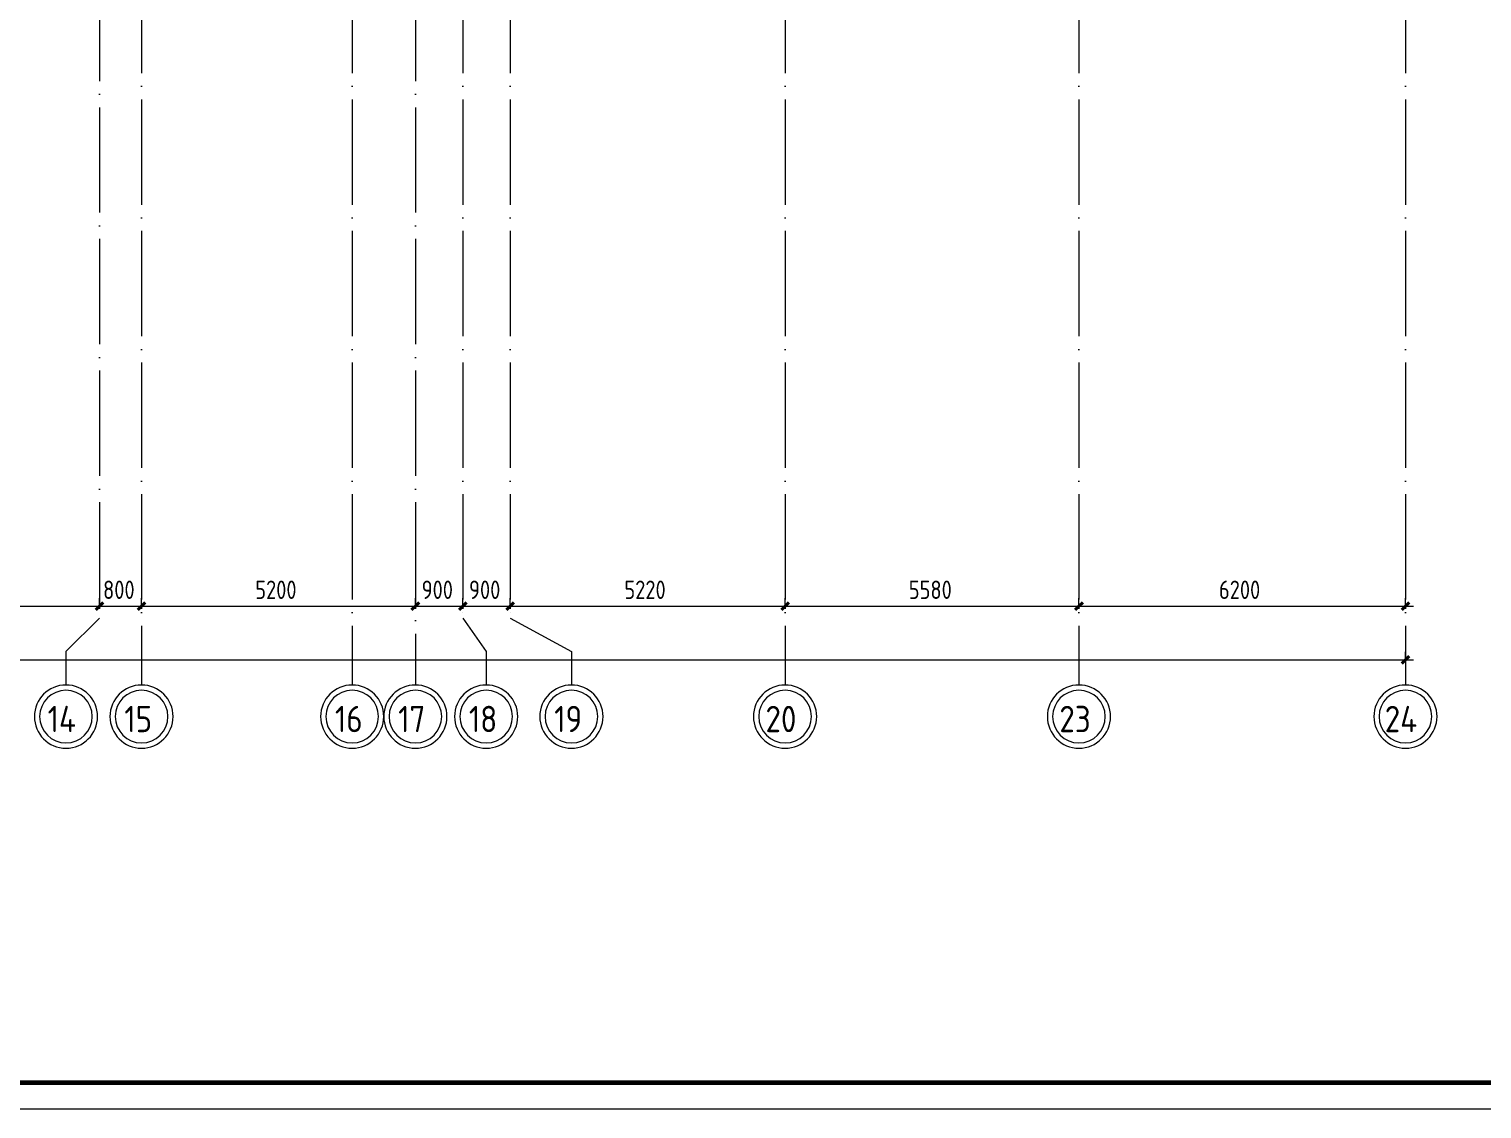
# Model space of a CAD drawing. Header units: millimetres. Extents: x -259793 to 503324, y -44556 to 93494.
# Drawn here: x 142150 to 169738, y -41916 to -21400 of the extents above; entities that cross this region are included whole.
import ezdxf

# ---------------------------------------------------------------- set-up
doc = ezdxf.new("R2010")
doc.units = ezdxf.units.MM
doc.linetypes.add('ADSK_Линия сетки', pattern=[25, 20, -2.5, 0, -2.5])
for name, color, linetype, lineweight in [('Оси', 252, 'Continuous', 9), ('ОФ_рамка', 8, 'Continuous', 60), ('Размеры', 7, 'Continuous', 9)]:
    doc.layers.add(name, color=color, linetype=linetype, lineweight=lineweight)
doc.styles.add('GOST Common_1', font='', dxfattribs={"height": 250})
doc.styles.add('GOST Common_3', font='', dxfattribs={"height": 3.5})
doc.styles.get('GOST Common_1').set_extended_font_data('GOST type B')
doc.styles.get('GOST Common_3').set_extended_font_data('GOST 2.304 type A')

# ---------------------------------------------------------------- blocks, each defined once
blk = doc.blocks.new('А0')
at = {"layer": 'ОФ_рамка', "color": 0, "linetype": 'Continuous', "ltscale": 100}
blk.add_lwpolyline([(224168, -393217), (340568, -393217)], dxfattribs=at)
at = {"layer": 'ОФ_рамка', "color": 0, "linetype": 'Continuous', "lineweight": 5, "ltscale": 100}
blk.add_lwpolyline([(222168, -393717), (341068, -393717)], dxfattribs=at)
blk = doc.blocks.new('2 этаж')
at = {"layer": 'Оси', "color": 251, "linetype": 'ADSK_Линия сетки', "ltscale": 100, "true_color": 0x636466}
for p, q in [((143476, 33711), (143476, -30995)), ((149476, 33711), (149476, -32265)), ((144276, -1139), (144276, -32265)), ((148276, -1139), (148276, -32265)), ((150376, -1139), (150376, -30995)), ((151276, -1139), (151276, -30995)), ((156496, -1139), (156496, -32265)), ((162076, -1139), (162076, -32265)), ((168276, -1139), (168276, -32265))]:
    blk.add_line(p, q, dxfattribs=at)
at = {"layer": 'Оси', "color": 251, "ltscale": 100, "true_color": 0x636466}
for p, q in [((143476, -30995), (142841, -31630)), ((150376, -30995), (150820, -31630)), ((151276, -30995), (152439, -31630)), ((142841, -31630), (142841, -32265)), ((150820, -31630), (150820, -32265)), ((152439, -31630), (152439, -32265))]:
    blk.add_line(p, q, dxfattribs=at)
at = {"layer": 'Оси', "color": 251, "lineweight": 20, "true_color": 0x636466}
for centre, radius, start, end in [((142841, -32865), 600, 0, 180), ((144276, -32865), 600, 0, 180), ((148276, -32865), 600, 0, 180), ((149476, -32865), 600, 0, 180), ((150820, -32865), 600, 0, 180), ((152439, -32865), 600, 0, 180), ((156496, -32865), 600, 0, 180), ((162076, -32865), 600, 0, 180), ((168276, -32865), 600, 0, 180), ((142841, -32865), 500, 0, 180), ((144276, -32865), 500, 0, 180), ((148276, -32865), 500, 0, 180), ((149476, -32865), 500, 0, 180), ((150820, -32865), 500, 0, 180), ((152439, -32865), 500, 0, 180), ((156496, -32865), 500, 0, 180), ((162076, -32865), 500, 0, 180), ((168276, -32865), 500, 0, 180), ((142841, -32865), 600, 180, 0), ((142841, -32865), 500, 180, 0), ((144276, -32865), 600, 180, 0), ((144276, -32865), 500, 180, 0), ((148276, -32865), 600, 180, 0), ((148276, -32865), 500, 180, 0), ((149476, -32865), 600, 180, 0), ((149476, -32865), 500, 180, 0), ((150820, -32865), 600, 180, 0), ((150820, -32865), 500, 180, 0), ((152439, -32865), 600, 180, 0), ((152439, -32865), 500, 180, 0), ((156496, -32865), 600, 180, 0), ((156496, -32865), 500, 180, 0), ((162076, -32865), 600, 180, 0), ((162076, -32865), 500, 180, 0), ((168276, -32865), 600, 180, 0), ((168276, -32865), 500, 180, 0)]:
    blk.add_arc(centre, radius, start, end, dxfattribs=at)
at = {"layer": 'Размеры', "color": 251, "lineweight": 20, "true_color": 0x636466}
for p, q in [((143476, -30768), (143476, -30618)), ((143476, -30768), (143476, -30618)), ((144276, -30768), (144276, -30618)), ((144276, -30768), (144276, -30618)), ((149476, -30768), (149476, -30618)), ((149476, -30768), (149476, -30618)), ((150376, -30768), (150376, -30618)), ((150376, -30768), (150376, -30618)), ((151276, -30768), (151276, -30618)), ((151276, -30768), (151276, -30618)), ((156496, -30768), (156496, -30618)), ((156496, -30768), (156496, -30618)), ((162076, -30768), (162076, -30618)), ((162076, -30768), (162076, -30618)), ((168276, -30768), (168276, -30618)), ((137526, -30768), (143476, -30768)), ((143476, -30768), (143476, -30818)), ((143476, -30768), (144276, -30768)), ((143476, -30768), (143476, -30818)), ((144276, -30768), (144276, -30818)), ((144276, -30768), (149476, -30768)), ((144276, -30768), (144276, -30818)), ((149476, -30768), (149476, -30818)), ((149476, -30768), (150376, -30768)), ((149476, -30768), (149476, -30818)), ((150376, -30768), (150376, -30818)), ((150376, -30768), (151276, -30768)), ((150376, -30768), (150376, -30818)), ((151276, -30768), (151276, -30818)), ((151276, -30768), (156496, -30768)), ((151276, -30768), (151276, -30818)), ((156496, -30768), (156496, -30818)), ((156496, -30768), (162076, -30768)), ((156496, -30768), (156496, -30818)), ((162076, -30768), (162076, -30818)), ((162076, -30768), (168426, -30768)), ((162076, -30768), (162076, -30818)), ((168276, -30768), (168276, -30818)), ((168276, -31786), (168276, -31636)), ((100526, -31786), (168426, -31786)), ((168276, -31786), (168276, -31836))]:
    blk.add_line(p, q, dxfattribs=at)
at = {"layer": 'Размеры', "color": 251, "lineweight": 40, "true_color": 0x636466}
for p, q in [((143476, -30768), (143405, -30839)), ((143476, -30768), (143405, -30839)), ((143476, -30768), (143547, -30697)), ((143476, -30768), (143547, -30697)), ((144276, -30768), (144205, -30839)), ((144276, -30768), (144205, -30839)), ((144276, -30768), (144347, -30697)), ((144276, -30768), (144347, -30697)), ((149476, -30768), (149405, -30839)), ((149476, -30768), (149405, -30839)), ((149476, -30768), (149547, -30697)), ((149476, -30768), (149547, -30697)), ((150376, -30768), (150305, -30839)), ((150376, -30768), (150305, -30839)), ((150376, -30768), (150447, -30697)), ((150376, -30768), (150447, -30697)), ((151276, -30768), (151205, -30839)), ((151276, -30768), (151205, -30839)), ((151276, -30768), (151347, -30697)), ((151276, -30768), (151347, -30697)), ((156496, -30768), (156425, -30839)), ((156496, -30768), (156425, -30839)), ((156496, -30768), (156567, -30697)), ((156496, -30768), (156567, -30697)), ((162076, -30768), (162005, -30839)), ((162076, -30768), (162005, -30839)), ((162076, -30768), (162147, -30697)), ((162076, -30768), (162147, -30697)), ((168276, -30768), (168205, -30839)), ((168276, -30768), (168347, -30697)), ((168276, -31786), (168347, -31716)), ((168276, -31786), (168205, -31857))]:
    blk.add_line(p, q, dxfattribs=at)
at = {"layer": 'Оси', "color": 251, "true_color": 0x636466, "style": 'GOST Common_1', "width": 0.9}
for s, p in [('14', (142493, -33161)), ('15', (143949, -33161)), ('16', (147949, -33161)), ('17', (149149, -33161)), ('18', (150492, -33161)), ('19', (152112, -33161)), ('20', (156124, -33161)), ('23', (161704, -33161)), ('24', (167883, -33161))]:
    blk.add_text(s, height=500, dxfattribs=at).set_placement(p)
at = {"layer": 'Размеры', "color": 251, "lineweight": 20, "true_color": 0x636466, "char_height": 350, "attachment_point": 1, "line_spacing_factor": 1.022761, "style": 'GOST Common_3'}
for s, insert, width in [('800', (143545, -30281), 794.69), ('5200', (146435, -30281), 1059.58), ('900', (149595, -30281), 794.69), ('900', (150495, -30281), 794.69), ('5220', (153445, -30281), 1059.58), ('5580', (158845, -30281), 1059.58), ('6200', (164735, -30281), 1059.58)]:
    blk.add_mtext(s, dxfattribs=dict(at, insert=insert, width=width))

msp = doc.modelspace()

# ---------------------------------------------------------------- block references
msp.add_blockref('2 этаж', (10, -1596.55941))
at = {"layer": 'ОФ_рамка', "color": 0, "lineweight": -2}
msp.add_blockref('А0', (-143309.77332, 351801.09662), dxfattribs=at)

doc.saveas('drawing.dxf')
